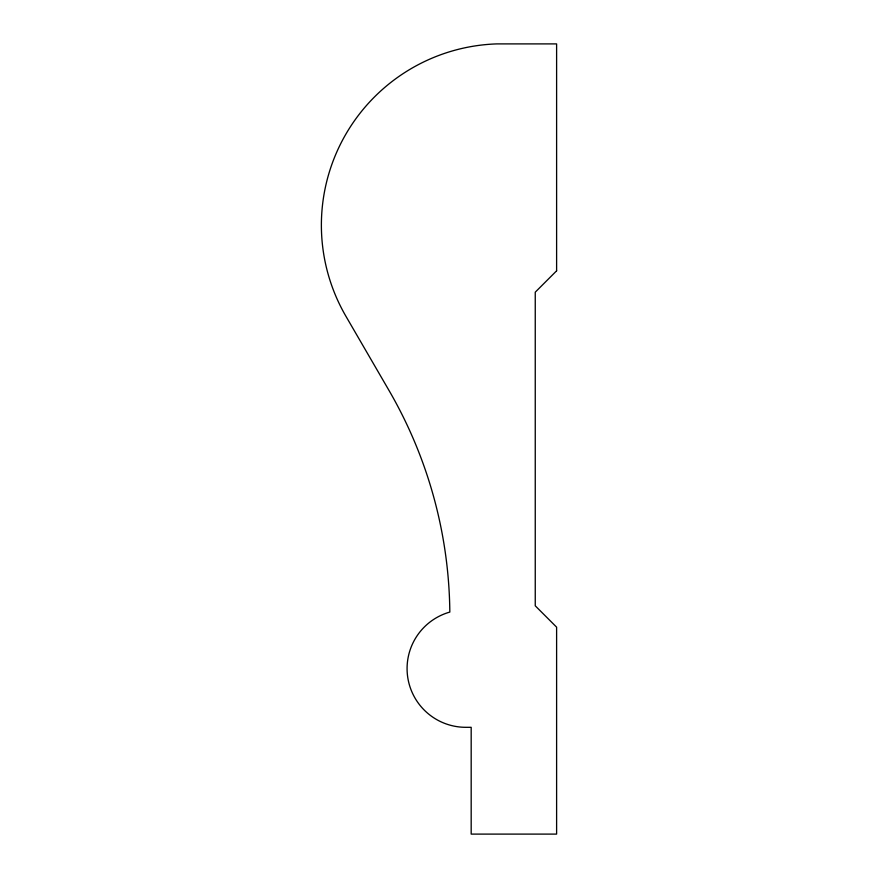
<?xml version="1.0" encoding="UTF-8"?>
<svg xmlns="http://www.w3.org/2000/svg" width="878" height="878" viewBox="0 0 878 878"><rect width="100%" height="100%" fill="white"/><g stroke="black" fill="none" stroke-linecap="round" stroke-linejoin="round"><path stroke-width="1.32" d="M556.608 270.819L535.251 292.176L535.251 605.809L556.608 627.166L556.608 834.1L471.179 834.1L471.179 727.313L465.845 727.313A58.727 58.727 0 0 1 449.821 612.076A450.03 450.03 0 0 0 388.965 390.381L345.91 316.245A181.362 181.362 0 0 1 496.805 43.9L556.608 43.9L556.608 270.819"/></g></svg>
